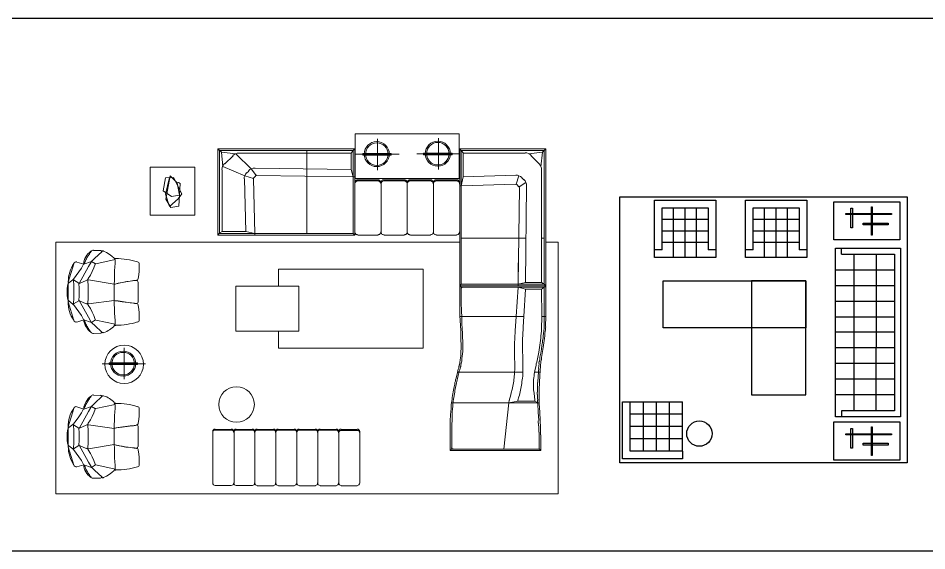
# Model space of a CAD drawing. Extents: x 185064 to 343242, y -369192 to -264966.
# Drawn here: x 277596 to 289442, y -295675 to -288729 of the extents above; entities that cross this region are included whole.
import ezdxf

# ---------------------------------------------------------------- set-up
doc = ezdxf.new("R2010")
doc.units = 0
doc.layers.add('墙体', color=7, linetype='Continuous')
doc.layers.add('家具内线', color=8, linetype='Continuous')

# ---------------------------------------------------------------- blocks, each defined once
blk = doc.blocks.new('aertarertrrr')
h = blk.add_hatch(color=1)
h.dxf.hatch_style = 2
h.paths.add_polyline_path([(271238, -309859), (271236, -309864), (271230, -309867), (271224, -309864), (271222, -309859), (271224, -309853), (271230, -309851), (271236, -309853)])
h = blk.add_hatch(color=1)
h.dxf.hatch_style = 2
h.paths.add_polyline_path([(272031, -309852), (272028, -309858), (272023, -309860), (272017, -309858), (272015, -309852), (272017, -309847), (272023, -309844), (272028, -309847)])
h = blk.add_hatch(color=1)
h.dxf.hatch_style = 2
h.paths.add_polyline_path([(267932, -312590), (267929, -312596), (267924, -312598), (267918, -312596), (267916, -312590), (267918, -312585), (267924, -312582), (267929, -312585)])
h = blk.add_hatch(color=3)
h.dxf.hatch_style = 2
h.paths.add_polyline_path([(273193, -312559), (273190, -312564), (273185, -312567), (273179, -312564), (273177, -312559), (273179, -312553), (273185, -312551), (273190, -312553)])
at = {"color": 1, "lineweight": 0}
for points in [[(270782, -310174), (272140, -310174), (272140, -309590), (270782, -309590)], [(270883, -309849), (271252, -309849), (271252, -309871), (270883, -309871)], [(271675, -309843), (272045, -309843), (272045, -309865), (271675, -309865)], [(268109, -310027), (268693, -310027), (268693, -310652), (268109, -310652)], [(269225, -311580), (270049, -311580), (270049, -312164), (269225, -312164)], [(267576, -312578), (267946, -312578), (267946, -312600), (267576, -312600)]]:
    blk.add_lwpolyline(points, close=True, dxfattribs=at)
for points in [[(271075, -310064), (271075, -309657)], [(271868, -310058), (271868, -309650)], [(271356, -309859), (270791, -309859)], [(271252, -309859), (271252, -309849)], [(272152, -309852), (271587, -309852)], [(272045, -309852), (272045, -309843)], [(268364, -310163), (268308, -310381), (268361, -310539), (268475, -310441), (268522, -310374), (268412, -310160), (268311, -310166), (268279, -310336), (268386, -310409), (268491, -310393), (268462, -310232), (268371, -310141), (268314, -310444), (268380, -310551), (268484, -310535), (268491, -310393), (268500, -310242), (268478, -310226), (268462, -310232)], [(269784, -311580), (269784, -311355), (271669, -311355), (271669, -312388), (269784, -312388), (269784, -312164)], [(267769, -312792), (267769, -312385)], [(268050, -312590), (267485, -312590)], [(267946, -312590), (267946, -312578)]]:
    blk.add_lwpolyline(points, dxfattribs=at)
at = {"color": 3, "lineweight": 0}
for points in [[(270778, -309789), (268994, -309789)], [(268994, -310913), (268994, -309789)], [(269038, -309833), (268994, -309789)], [(270756, -309808), (269013, -309808)], [(269013, -310891), (269013, -309808)], [(269057, -310017), (269038, -309833), (269225, -309852)], [(269190, -309878), (269083, -309982)], [(269264, -309843), (269243, -309845), (269222, -309851), (269204, -309861), (269187, -309874)], [(269225, -309852), (269433, -310051), (269490, -310137)], [(270731, -309846), (269266, -309846)], [(270153, -309808), (270153, -310891)], [(270731, -309846), (270756, -309808)], [(270731, -310058), (270731, -309846)], [(270756, -309808), (270778, -309789)], [(270756, -310152), (270756, -309808)], [(270756, -309846), (270756, -310058)], [(270778, -309789), (270778, -310913)], [(272189, -309842), (272169, -309813), (272144, -309787)], [(272146, -311573), (272146, -309789)], [(272146, -309789), (273270, -309789)], [(272165, -310269), (272165, -309808)], [(272165, -309808), (273248, -309808)], [(272998, -309843), (272190, -309843)], [(272190, -310152), (272190, -309843)], [(273078, -309874), (273060, -309859), (273041, -309849), (273019, -309842), (272997, -309840)], [(273040, -309852), (273223, -309833), (273204, -310023)], [(273182, -309985), (273077, -309878)], [(273223, -309833), (273270, -309789)], [(273248, -311554), (273248, -309808)], [(273270, -311573), (273270, -309789)], [(269079, -309978), (269065, -309996), (269054, -310015), (269047, -310037), (269045, -310059)], [(273213, -310062), (273211, -310041), (273205, -310020), (273195, -310002), (273182, -309985)], [(269048, -310061), (269048, -310866)], [(269057, -310017), (269345, -310140)], [(269366, -310102), (269353, -310119), (269343, -310138), (269337, -310158), (269335, -310179)], [(269395, -310077), (269367, -310105)], [(269475, -310039), (269452, -310041), (269429, -310047), (269409, -310059), (269391, -310074)], [(269477, -310042), (270731, -310058)], [(270756, -310152), (270731, -310058)], [(273213, -311529), (273213, -310064)], [(269338, -310181), (269357, -310866)], [(269455, -310174), (269345, -310140)], [(269456, -310169), (269453, -310174), (269452, -310179)], [(269455, -310181), (269474, -310891)], [(269484, -310143), (269458, -310171)], [(269474, -310891), (270756, -310891), (270756, -310152)], [(269496, -310133), (269489, -310135), (269482, -310139)], [(269496, -310137), (270756, -310152)], [(270756, -310152), (270778, -310152)], [(270818, -310190), (270810, -310191), (270803, -310193), (270796, -310197), (270790, -310202), (270785, -310208), (270782, -310214), (270779, -310222), (270778, -310230)], [(270778, -310250), (270778, -310231)], [(270818, -310206), (270810, -310207), (270802, -310209), (270795, -310213), (270789, -310219), (270784, -310226), (270781, -310233), (270779, -310241), (270779, -310249)], [(271078, -310190), (270820, -310190)], [(271078, -310206), (270820, -310206)], [(271116, -310230), (271116, -310222), (271113, -310214), (271110, -310208), (271105, -310202), (271099, -310197), (271092, -310193), (271085, -310191), (271077, -310190)], [(271116, -310245), (271116, -310238), (271113, -310230), (271110, -310223), (271105, -310218), (271099, -310213), (271092, -310209), (271085, -310207), (271077, -310206)], [(271159, -310190), (271151, -310191), (271144, -310193), (271137, -310197), (271131, -310202), (271126, -310208), (271123, -310214), (271120, -310222), (271120, -310230)], [(271159, -310206), (271151, -310207), (271143, -310209), (271136, -310213), (271130, -310219), (271125, -310226), (271122, -310233), (271120, -310241), (271120, -310249)], [(271120, -310250), (271120, -310231)], [(271423, -310190), (271161, -310190)], [(271423, -310206), (271161, -310206)], [(271461, -310230), (271460, -310222), (271457, -310214), (271454, -310208), (271449, -310202), (271443, -310197), (271436, -310193), (271429, -310191), (271421, -310190)], [(271461, -310245), (271460, -310238), (271457, -310230), (271454, -310223), (271449, -310218), (271443, -310213), (271436, -310209), (271429, -310207), (271421, -310206)], [(271500, -310190), (271492, -310191), (271485, -310193), (271478, -310197), (271472, -310202), (271467, -310208), (271464, -310214), (271461, -310222), (271461, -310230)], [(271500, -310206), (271492, -310207), (271485, -310209), (271478, -310213), (271472, -310218), (271467, -310223), (271464, -310230), (271461, -310238), (271461, -310245)], [(271461, -310872), (271461, -310231)], [(271622, -310190), (271502, -310190)], [(271502, -310206), (271622, -310206)], [(271622, -310190), (271764, -310190)], [(271764, -310206), (271622, -310206)], [(271802, -310230), (271801, -310222), (271799, -310214), (271795, -310208), (271790, -310202), (271784, -310197), (271778, -310193), (271770, -310191), (271762, -310190)], [(271802, -310245), (271801, -310238), (271799, -310230), (271795, -310223), (271790, -310218), (271784, -310213), (271778, -310209), (271770, -310207), (271762, -310206)], [(271841, -310190), (271833, -310191), (271826, -310193), (271819, -310197), (271813, -310202), (271808, -310208), (271805, -310214), (271802, -310222), (271802, -310230)], [(271841, -310206), (271833, -310207), (271826, -310209), (271819, -310213), (271813, -310218), (271808, -310223), (271805, -310230), (271802, -310238), (271802, -310245)], [(271805, -310872), (271805, -310231)], [(271843, -310190), (272105, -310190)], [(271843, -310206), (272105, -310206)], [(272143, -310230), (272142, -310222), (272140, -310214), (272136, -310208), (272131, -310202), (272125, -310197), (272119, -310193), (272111, -310191), (272103, -310190)], [(272143, -310249), (272142, -310241), (272141, -310233), (272137, -310226), (272132, -310219), (272126, -310213), (272119, -310209), (272111, -310207), (272103, -310206)], [(272146, -310872), (272146, -310231)], [(272190, -310152), (272165, -310269)], [(272878, -310133), (272190, -310152)], [(272954, -310161), (272937, -310148), (272918, -310138), (272898, -310132), (272877, -310130)], [(272882, -310250), (272916, -310140)], [(273008, -310228), (272920, -310285)], [(272983, -310190), (272954, -310165)], [(273017, -310273), (273015, -310250), (273009, -310227), (272997, -310207), (272982, -310189)], [(270778, -310250), (270778, -310455)], [(271120, -310250), (271120, -310455)], [(272165, -310269), (272146, -310269)], [(272878, -310250), (272165, -310269)], [(272165, -310269), (272165, -311554)], [(272887, -310254), (272882, -310251), (272877, -310250)], [(272916, -310282), (272888, -310253)], [(272923, -310294), (272907, -311551)], [(272923, -310291), (272922, -310283), (272917, -310277)], [(273017, -310272), (273002, -311529)], [(270778, -310455), (270778, -310872)], [(271120, -310455), (271120, -310872)], [(269047, -310864), (269018, -310884), (268992, -310909)], [(270778, -310913), (268994, -310913)], [(269474, -310891), (269013, -310891)], [(269357, -310866), (269048, -310866)], [(269357, -310866), (269474, -310891)], [(269474, -310891), (269474, -310913)], [(270756, -310891), (270778, -310913)], [(270778, -310871), (270779, -310879), (270782, -310886), (270785, -310893), (270790, -310899), (270796, -310903), (270803, -310907), (270810, -310909), (270818, -310910)], [(271078, -310913), (270820, -310913)], [(271078, -310913), (270820, -310913)], [(271077, -310910), (271085, -310909), (271092, -310907), (271099, -310903), (271105, -310899), (271110, -310893), (271113, -310886), (271116, -310879), (271116, -310871)], [(271120, -310871), (271120, -310879), (271123, -310886), (271126, -310893), (271131, -310899), (271137, -310903), (271144, -310907), (271151, -310909), (271159, -310910)], [(271423, -310913), (271161, -310913)], [(271423, -310913), (271161, -310913)], [(271421, -310910), (271429, -310909), (271436, -310907), (271443, -310903), (271449, -310899), (271454, -310893), (271457, -310886), (271460, -310879), (271461, -310871)], [(271461, -310871), (271461, -310879), (271464, -310886), (271467, -310893), (271472, -310899), (271478, -310903), (271485, -310907), (271492, -310909), (271500, -310910)], [(271764, -310913), (271502, -310913)], [(271762, -310910), (271770, -310909), (271778, -310907), (271784, -310903), (271790, -310899), (271795, -310893), (271799, -310886), (271801, -310879), (271802, -310871)], [(271802, -310871), (271802, -310879), (271805, -310886), (271808, -310893), (271813, -310899), (271819, -310903), (271826, -310907), (271833, -310909), (271841, -310910)], [(272105, -310913), (271843, -310913)], [(272103, -310910), (272111, -310909), (272119, -310907), (272125, -310903), (272131, -310899), (272136, -310893), (272140, -310886), (272142, -310879), (272143, -310871)], [(273008, -310951), (272165, -310951)], [(273248, -310951), (273213, -310951)], [(267185, -311545), (267308, -311324), (267340, -311267), (267343, -311261), (267343, -311258), (267346, -311258), (267346, -311254), (267358, -311242), (267384, -311220), (267485, -311125)], [(267336, -311124), (267317, -311139), (267299, -311157), (267283, -311176), (267270, -311197), (267258, -311219), (267250, -311242), (267243, -311266), (267240, -311291)], [(267245, -311292), (267251, -311277), (267261, -311261), (267267, -311248), (267273, -311235), (267280, -311223), (267286, -311210), (267292, -311198), (267298, -311188), (267305, -311179), (267311, -311169), (267317, -311160), (267321, -311150), (267327, -311144), (267330, -311138), (267336, -311131), (267340, -311125)], [(267372, -311110), (267363, -311109), (267354, -311112), (267346, -311116), (267339, -311123)], [(267463, -311115), (267371, -311112)], [(267471, -311137), (267475, -311130), (267474, -311122), (267469, -311115), (267462, -311112)], [(267502, -311122), (267497, -311119), (267492, -311119), (267487, -311120), (267483, -311122)], [(267642, -311214), (267610, -311186), (267576, -311162), (267540, -311141), (267502, -311124)], [(267113, -311282), (267097, -311309), (267083, -311338), (267071, -311367), (267061, -311397), (267053, -311428), (267047, -311459), (267044, -311491), (267043, -311523)], [(267043, -311526), (267115, -311286)], [(267109, -311487), (267146, -311441), (267181, -311393), (267213, -311343), (267241, -311291)], [(267156, -311262), (267142, -311261), (267130, -311265), (267120, -311273), (267114, -311285)], [(267156, -311264), (267245, -311292)], [(267245, -311292), (267343, -311258), (267396, -311289)], [(267303, -311478), (267331, -311434), (267355, -311389), (267376, -311341), (267394, -311292)], [(267400, -311283), (267395, -311286), (267392, -311291)], [(267403, -311286), (267652, -311232)], [(267649, -311228), (267647, -311220), (267641, -311215)], [(267664, -311217), (267658, -311217), (267653, -311220), (267650, -311225), (267649, -311231)], [(267943, -311262), (267909, -311252), (267874, -311243), (267839, -311235), (267804, -311229), (267769, -311225), (267733, -311222), (267698, -311220), (267662, -311220)], [(267968, -311287), (267966, -311278), (267961, -311270), (267954, -311264), (267945, -311261)], [(267955, -311477), (267961, -311430), (267965, -311383), (267967, -311335), (267968, -311288)], [(272907, -311554), (272907, -311273)], [(267040, -311522), (267040, -311527), (267043, -311531), (267047, -311532), (267052, -311531)], [(267049, -311536), (267043, -311542), (267040, -311551)], [(267103, -311494), (267049, -311535)], [(267112, -311499), (267111, -311495), (267108, -311492), (267104, -311491), (267100, -311493)], [(267107, -311488), (267106, -311494), (267110, -311500)], [(267109, -311807), (267114, -311730), (267115, -311652), (267114, -311575), (267109, -311498)], [(267178, -311539), (267112, -311498)], [(267182, -311546), (267180, -311541), (267176, -311539)], [(267186, -311539), (267183, -311542), (267182, -311547)], [(267276, -311504), (267188, -311542)], [(267277, -311503), (267286, -311500), (267293, -311494), (267299, -311487), (267303, -311479)], [(267295, -311502), (267294, -311497), (267291, -311493)], [(267298, -311495), (267294, -311495), (267292, -311499)], [(267295, -311491), (267299, -311495), (267304, -311497)], [(267296, -311804), (267300, -311729), (267302, -311654), (267300, -311579), (267296, -311504)], [(267305, -311498), (267640, -311554)], [(267952, -311527), (267950, -311518), (267946, -311510), (267939, -311505), (267931, -311501)], [(267933, -311500), (267942, -311497), (267949, -311492), (267953, -311484), (267955, -311474)], [(267955, -311779), (267955, -311529)], [(272907, -311554), (273002, -311529)], [(273002, -311529), (273213, -311529)], [(273213, -311529), (273248, -311554)], [(267037, -311552), (267029, -311603), (267027, -311654), (267029, -311705), (267037, -311756)], [(267040, -311757), (267040, -311551)], [(267182, -311762), (267184, -311708), (267185, -311655), (267184, -311601), (267182, -311547)], [(267640, -311766), (267640, -311554)], [(272136, -312628), (272140, -312622), (272140, -312615), (272140, -312612), (272140, -312609), (272143, -312606), (272143, -312603), (272143, -312600), (272143, -312597), (272146, -312593), (272146, -312590), (272146, -312581), (272149, -312565), (272152, -312549), (272152, -312533), (272155, -312518), (272158, -312486), (272162, -312458), (272162, -312426), (272165, -312394), (272165, -312363), (272165, -312328), (272162, -312297), (272162, -312265), (272162, -312233), (272162, -312202), (272158, -312170), (272158, -312139), (272155, -312107), (272155, -312075), (272152, -312044), (272152, -312009), (272149, -311978), (272149, -311946), (272149, -311914), (272146, -311851), (272146, -311817), (272146, -311785), (272146, -311769), (272146, -311753), (272146, -311722), (272146, -311659), (272146, -311624), (272146, -311608), (272146, -311602), (272146, -311599), (272146, -311595), (272146, -311592), (272146, -311589), (272146, -311586), (272146, -311583), (272146, -311580), (272146, -311577), (272146, -311573)], [(272165, -311554), (272146, -311573)], [(272146, -311573), (273270, -311573)], [(273270, -311573), (272146, -311573)], [(272146, -311573), (273270, -311573)], [(272146, -311573), (272155, -311583)], [(272154, -311581), (272160, -311586), (272168, -311590), (272176, -311592), (272185, -311592)], [(272155, -312631), (272158, -312625), (272158, -312622), (272158, -312619), (272162, -312612), (272162, -312609), (272162, -312606), (272162, -312603), (272165, -312597), (272165, -312593), (272165, -312584), (272168, -312571), (272171, -312555), (272174, -312524), (272177, -312492), (272181, -312461), (272184, -312429), (272184, -312398), (272184, -312366), (272184, -312334), (272184, -312303), (272181, -312240), (272181, -312208), (272181, -312177), (272177, -312148), (272177, -312117), (272174, -312085), (272174, -312053), (272171, -311990), (272171, -311959), (272168, -311927), (272168, -311864), (272165, -311832), (272165, -311801), (272165, -311785), (272165, -311769), (272165, -311738), (272165, -311614)], [(272907, -311554), (272165, -311554)], [(272185, -311592), (272177, -311594), (272171, -311598), (272166, -311605), (272165, -311613)], [(272187, -311592), (272907, -311592)], [(272882, -311974), (272907, -311592)], [(273002, -311618), (272980, -311974), (272973, -312107), (272967, -312227), (272964, -312255), (272964, -312265), (272964, -312271), (272964, -312287), (272964, -312303), (272964, -312319), (272964, -312347), (272964, -312369), (272964, -312391), (272964, -312439), (272967, -312483), (272967, -312505), (272967, -312530), (272970, -312574), (272970, -312597), (272970, -312619), (272970, -312666), (272967, -312710), (272967, -312732), (272967, -312754), (272964, -312777), (272961, -312802), (272957, -312824), (272954, -312846), (272951, -312868), (272948, -312890), (272942, -312912), (272938, -312934), (272929, -312979), (272923, -313001), (272916, -313023), (272904, -313067), (272901, -313077)], [(272907, -311551), (272907, -311573)], [(272907, -311554), (273248, -311554)], [(273210, -311618), (273002, -311618), (272907, -311592)], [(272907, -311592), (273248, -311592)], [(273213, -311554), (273002, -311554)], [(273125, -313077), (273125, -313067), (273115, -312975), (273112, -312953), (273109, -312931), (273109, -312909), (273106, -312884), (273106, -312862), (273106, -312852), (273106, -312840), (273106, -312830), (273106, -312818), (273109, -312795), (273112, -312773), (273115, -312748), (273118, -312726), (273122, -312704), (273125, -312682), (273131, -312660), (273141, -312615), (273144, -312593), (273150, -312571), (273160, -312527), (273166, -312483), (273172, -312461), (273175, -312439), (273188, -312347), (273194, -312319), (273197, -312287), (273201, -312259), (273204, -312243), (273204, -312227), (273210, -312167), (273213, -312135), (273213, -312123), (273213, -312107), (273213, -312072), (273216, -312041), (273216, -312009), (273216, -311990), (273216, -311974), (273210, -311618)], [(273210, -311619), (273226, -311609), (273241, -311598), (273255, -311586), (273268, -311573)], [(273248, -311554), (273270, -311573)], [(273248, -311592), (273248, -311757)], [(273270, -311573), (273270, -311757)], [(267040, -311754), (267043, -311762), (267049, -311769)], [(267052, -311774), (267047, -311772), (267043, -311774), (267040, -311778), (267040, -311782)], [(267103, -311813), (267049, -311772)], [(267182, -311769), (267112, -311810)], [(267181, -311768), (267184, -311765), (267185, -311762)], [(267182, -311761), (267183, -311765), (267186, -311769)], [(267185, -311766), (267305, -311984), (267336, -312041), (267340, -312047), (267343, -312050), (267343, -312053), (267346, -312053), (267358, -312066), (267384, -312088), (267485, -312183)], [(267276, -311807), (267188, -311769)], [(267305, -311810), (267640, -311766)], [(267931, -311804), (267941, -311801), (267948, -311795), (267954, -311787), (267955, -311777)], [(273248, -311757), (273248, -311974), (273248, -312006), (273248, -312041), (273245, -312107)], [(273270, -311757), (273270, -311974)], [(267043, -311783), (267043, -311815), (267045, -311847), (267050, -311879), (267058, -311909), (267068, -311940), (267081, -311969), (267096, -311997), (267114, -312024)], [(267043, -311785), (267115, -312025)], [(267100, -311815), (267104, -311817), (267108, -311816), (267111, -311813), (267112, -311809)], [(267110, -311808), (267106, -311813), (267107, -311819)], [(267241, -312015), (267213, -311963), (267181, -311912), (267147, -311864), (267109, -311818)], [(267303, -311829), (267299, -311821), (267293, -311813), (267286, -311808), (267277, -311805)], [(267291, -311812), (267294, -311808), (267295, -311802)], [(267292, -311808), (267294, -311812), (267298, -311813)], [(267304, -311810), (267299, -311812), (267295, -311817)], [(267394, -312012), (267376, -311963), (267355, -311916), (267331, -311870), (267303, -311826)], [(267955, -311830), (267953, -311821), (267949, -311813), (267942, -311807), (267933, -311804)], [(267968, -312020), (267967, -311973), (267965, -311925), (267961, -311878), (267955, -311831)], [(267156, -312047), (267245, -312019)], [(267243, -312015), (267247, -312040), (267254, -312063), (267263, -312086), (267274, -312108), (267287, -312128), (267302, -312148), (267320, -312165), (267339, -312181)], [(267245, -312019), (267251, -312031), (267261, -312047), (267267, -312063), (267273, -312075), (267280, -312088), (267286, -312101), (267292, -312110), (267298, -312123), (267305, -312132), (267311, -312142), (267317, -312151), (267321, -312158), (267327, -312164), (267330, -312173), (267336, -312177), (267340, -312183)], [(267396, -312019), (267343, -312053), (267245, -312019)], [(267392, -312014), (267395, -312019), (267400, -312021)], [(272149, -311974), (272980, -311974)], [(272784, -313102), (272787, -313086), (272790, -313077), (272790, -313070), (272790, -313067), (272793, -313067), (272793, -313064), (272793, -313061), (272793, -313058), (272793, -313054), (272806, -313013), (272812, -312991), (272818, -312969), (272828, -312925), (272834, -312903), (272837, -312884), (272844, -312862), (272847, -312840), (272850, -312818), (272853, -312795), (272856, -312773), (272856, -312751), (272860, -312729), (272860, -312704), (272863, -312660), (272863, -312615), (272863, -312593), (272863, -312571), (272860, -312527), (272860, -312505), (272860, -312483), (272860, -312439), (272860, -312391), (272860, -312369), (272860, -312347), (272860, -312303), (272863, -312278), (272863, -312265), (272863, -312255), (272869, -312161), (272882, -311974)], [(273216, -311974), (273270, -311974)], [(273264, -312104), (273267, -311972)], [(267114, -312023), (267120, -312035), (267130, -312043), (267142, -312047), (267156, -312045)], [(267652, -312075), (267403, -312022)], [(267503, -312184), (267523, -312177), (267543, -312169), (267562, -312159), (267580, -312148), (267598, -312136), (267615, -312122), (267630, -312108), (267645, -312092)], [(267642, -312092), (267647, -312087), (267649, -312080)], [(267649, -312077), (267650, -312083), (267653, -312087), (267658, -312090), (267664, -312091)], [(267662, -312088), (267698, -312088), (267733, -312086), (267769, -312083), (267804, -312078), (267839, -312072), (267874, -312065), (267909, -312056), (267943, -312046)], [(267945, -312047), (267954, -312044), (267961, -312038), (267966, -312030), (267968, -312021)], [(273245, -312107), (273245, -312120), (273245, -312135), (273242, -312151), (273242, -312167), (273235, -312227), (273232, -312255), (273226, -312287), (273223, -312315), (273216, -312347)], [(273267, -312107), (273264, -312123), (273264, -312139), (273264, -312154), (273261, -312167), (273257, -312199), (273254, -312230), (273251, -312259), (273248, -312290), (273242, -312319), (273238, -312350)], [(267339, -312181), (267346, -312188), (267354, -312193), (267363, -312195), (267372, -312195)], [(267463, -312192), (267371, -312195)], [(267462, -312192), (267469, -312190), (267474, -312183), (267475, -312175), (267471, -312168)], [(267483, -312182), (267487, -312185), (267492, -312186), (267497, -312185), (267502, -312183)], [(273216, -312347), (273210, -312401), (273201, -312454), (273191, -312505), (273188, -312533), (273185, -312559)], [(273238, -312350), (273229, -312404), (273220, -312458), (273213, -312508), (273210, -312537), (273204, -312562)], [(273181, -312589), (273178, -312620)], [(273182, -312558), (273179, -312589)], [(273204, -312562), (273188, -312745), (273182, -312928), (273182, -313111)], [(272064, -312934), (272067, -312912), (272073, -312893), (272080, -312855), (272083, -312837), (272089, -312818), (272092, -312799), (272098, -312780), (272102, -312758), (272108, -312742), (272117, -312704), (272121, -312682), (272127, -312663), (272133, -312644), (272133, -312634), (272136, -312628)], [(272083, -312938), (272098, -312859), (272105, -312840), (272108, -312821), (272111, -312802), (272117, -312783), (272127, -312745), (272136, -312707), (272140, -312688), (272146, -312669), (272155, -312631)], [(272117, -312701), (272967, -312701)], [(273122, -312701), (273191, -312701)], [(273175, -312653), (273172, -312682), (273172, -312713), (273169, -312745)], [(273175, -312620), (273172, -312651)], [(273160, -312835), (273158, -312866)], [(273163, -312837), (273163, -312808), (273166, -312777)], [(273167, -312774), (273169, -312743)], [(272020, -313724), (272020, -313714), (272020, -313705), (272020, -313699), (272020, -313689), (272020, -313680), (272020, -313673), (272020, -313667), (272023, -313658), (272023, -313651), (272023, -313645), (272023, -313632), (272023, -313607), (272023, -313512), (272023, -313414), (272023, -313367), (272023, -313345), (272023, -313320), (272026, -313269), (272026, -313247), (272029, -313222), (272032, -313174), (272035, -313149), (272035, -313124), (272042, -313077), (272045, -313054), (272048, -313029), (272051, -313004), (272057, -312982), (272061, -312957), (272064, -312934)], [(272042, -313686), (272042, -313683), (272042, -313680), (272042, -313677), (272042, -313673), (272042, -313670), (272042, -313664), (272042, -313661), (272042, -313654), (272042, -313651), (272042, -313645), (272042, -313632), (272042, -313610), (272042, -313512), (272042, -313418), (272042, -313367), (272045, -313345), (272045, -313320), (272045, -313272), (272048, -313247), (272048, -313225), (272051, -313174), (272054, -313152), (272057, -313127), (272061, -313080), (272064, -313054), (272067, -313032), (272076, -312985), (272080, -312960), (272083, -312938)], [(273156, -312961), (273157, -312977)], [(273161, -312868), (273160, -312899)], [(273160, -312900), (273160, -312931), (273160, -312963)], [(267185, -313433), (267305, -313212), (267336, -313159), (267340, -313152), (267343, -313149), (267343, -313146), (267346, -313143), (267358, -313133), (267384, -313108), (267485, -313013)], [(267339, -313012), (267320, -313028), (267302, -313045), (267287, -313065), (267274, -313085), (267263, -313107), (267254, -313130), (267247, -313154), (267243, -313178)], [(267245, -313181), (267251, -313165), (267261, -313149), (267267, -313137), (267273, -313124), (267280, -313111), (267286, -313099), (267292, -313086), (267298, -313077), (267305, -313067), (267311, -313058), (267317, -313048), (267321, -313039), (267327, -313032), (267330, -313026), (267336, -313020), (267340, -313013)], [(267372, -312998), (267363, -312998), (267354, -313000), (267346, -313005), (267339, -313012)], [(267463, -313004), (267371, -313001)], [(267471, -313025), (267475, -313018), (267474, -313010), (267469, -313003), (267462, -313001)], [(267502, -313010), (267497, -313008), (267492, -313007), (267487, -313008), (267483, -313011)], [(267645, -313101), (267630, -313085), (267615, -313071), (267598, -313057), (267580, -313045), (267562, -313034), (267543, -313024), (267523, -313016), (267503, -313009)], [(272784, -313102), (272787, -313086), (272790, -313077), (272790, -313070), (272790, -313067), (272793, -313067), (272793, -313064), (272793, -313061), (272793, -313058), (272793, -313054)], [(273182, -313102), (273163, -313102), (273125, -313077), (272901, -313077), (272784, -313102)], [(272904, -313067), (272901, -313077)], [(273125, -313077), (273125, -313067)], [(273157, -312976), (273157, -312992)], [(273159, -313037), (273159, -313021)], [(273159, -313053), (273159, -313038)], [(273160, -312991), (273160, -313023)], [(273160, -313065), (273160, -313069)], [(273160, -313070), (273160, -313074)], [(273160, -313076), (273160, -313084)], [(273160, -313085), (273161, -313107)], [(273163, -313054), (273163, -313064), (273163, -313067)], [(273163, -313073), (273163, -313077)], [(267114, -313173), (267096, -313199), (267081, -313228), (267068, -313257), (267058, -313287), (267050, -313318), (267045, -313349), (267043, -313381), (267043, -313413)], [(267043, -313414), (267115, -313174)], [(267109, -313376), (267147, -313329), (267181, -313281), (267213, -313230), (267242, -313178)], [(267156, -313151), (267142, -313149), (267130, -313153), (267120, -313161), (267114, -313173)], [(267156, -313152), (267245, -313181)], [(267396, -313178), (267343, -313146), (267245, -313181)], [(267303, -313367), (267331, -313323), (267355, -313277), (267377, -313230), (267394, -313181)], [(267400, -313172), (267395, -313175), (267392, -313179)], [(267652, -313121), (267403, -313174)], [(267649, -313116), (267647, -313109), (267642, -313104)], [(267664, -313105), (267658, -313106), (267653, -313109), (267650, -313114), (267649, -313119)], [(267943, -313151), (267909, -313140), (267874, -313131), (267839, -313124), (267804, -313118), (267769, -313113), (267733, -313110), (267698, -313108), (267662, -313108)], [(267968, -313175), (267966, -313166), (267961, -313158), (267954, -313153), (267945, -313150)], [(267955, -313365), (267961, -313318), (267965, -313271), (267967, -313224), (267968, -313176)], [(272784, -313102), (272038, -313102)], [(272784, -313102), (272721, -313705)], [(273163, -313102), (272784, -313102)], [(272784, -313102), (273163, -313102)], [(273161, -313105), (273161, -313108)], [(273163, -313111), (273169, -313222), (273175, -313332)], [(273182, -313111), (273188, -313222), (273194, -313332)], [(267037, -313440), (267029, -313491), (267027, -313542), (267029, -313594), (267037, -313644)], [(267040, -313414), (267040, -313419), (267043, -313422), (267047, -313424), (267052, -313422)], [(267049, -313424), (267043, -313431), (267040, -313439)], [(267040, -313440), (267040, -313645)], [(267103, -313383), (267049, -313424)], [(267112, -313388), (267111, -313384), (267108, -313381), (267104, -313380), (267100, -313381)], [(267107, -313377), (267106, -313383), (267110, -313388)], [(267109, -313695), (267114, -313618), (267115, -313541), (267114, -313464), (267109, -313386)], [(267182, -313430), (267112, -313386)], [(267185, -313435), (267184, -313431), (267181, -313428)], [(267186, -313428), (267183, -313431), (267182, -313435)], [(267182, -313649), (267184, -313595), (267185, -313542), (267184, -313488), (267182, -313434)], [(267276, -313392), (267188, -313430)], [(267277, -313391), (267286, -313388), (267293, -313383), (267299, -313376), (267303, -313367)], [(267295, -313391), (267294, -313385), (267291, -313381)], [(267298, -313383), (267294, -313384), (267292, -313388)], [(267295, -313380), (267299, -313384), (267304, -313386)], [(267296, -313692), (267300, -313617), (267302, -313542), (267300, -313467), (267296, -313392)], [(267305, -313386), (267640, -313433)], [(267640, -313433), (267640, -313645)], [(267955, -313416), (267954, -313406), (267948, -313398), (267941, -313392), (267931, -313389)], [(267933, -313389), (267942, -313386), (267949, -313380), (267953, -313372), (267955, -313363)], [(267955, -313418), (267955, -313670)], [(273174, -313399), (273170, -313334)], [(273176, -313448), (273175, -313425)], [(273178, -313399), (273178, -313427)], [(273200, -313517), (273200, -313423), (273194, -313330)], [(268958, -313443), (268945, -313445), (268935, -313453), (268927, -313463), (268925, -313476)], [(268958, -313455), (268945, -313458), (268933, -313466), (268927, -313478), (268925, -313492)], [(268928, -313493), (268928, -313478)], [(268928, -313493), (268928, -313658)], [(269168, -313446), (268960, -313446)], [(269168, -313455), (268960, -313455)], [(269200, -313476), (269197, -313463), (269190, -313453), (269179, -313445), (269166, -313443)], [(269200, -313489), (269197, -313476), (269190, -313465), (269179, -313458), (269166, -313455)], [(269233, -313443), (269220, -313445), (269209, -313453), (269202, -313463), (269200, -313476)], [(269233, -313455), (269219, -313458), (269208, -313466), (269201, -313478), (269200, -313492)], [(269203, -313493), (269203, -313478)], [(269203, -313493), (269203, -313658)], [(269443, -313446), (269234, -313446)], [(269443, -313455), (269234, -313455)], [(269474, -313476), (269472, -313463), (269465, -313453), (269454, -313445), (269441, -313443)], [(269474, -313489), (269472, -313476), (269465, -313465), (269454, -313458), (269441, -313455)], [(269504, -313443), (269491, -313445), (269481, -313453), (269474, -313463), (269471, -313476)], [(269504, -313455), (269491, -313458), (269481, -313465), (269474, -313476), (269471, -313489)], [(269474, -314147), (269474, -313478)], [(269604, -313446), (269506, -313446)], [(269506, -313455), (269604, -313455)], [(269604, -313446), (269717, -313446)], [(269717, -313455), (269604, -313455)], [(269749, -313476), (269746, -313463), (269739, -313453), (269729, -313445), (269716, -313443)], [(269749, -313489), (269746, -313476), (269739, -313465), (269729, -313458), (269716, -313455)], [(269779, -313443), (269766, -313445), (269756, -313453), (269748, -313463), (269746, -313476)], [(269779, -313455), (269766, -313458), (269756, -313465), (269748, -313476), (269746, -313489)], [(269749, -314147), (269749, -313478)], [(269781, -313446), (269989, -313446)], [(269781, -313455), (269989, -313455)], [(270021, -313476), (270018, -313463), (270011, -313453), (270000, -313445), (269987, -313443)], [(270020, -313492), (270019, -313478), (270012, -313466), (270001, -313458), (269987, -313455)], [(270054, -313443), (270041, -313445), (270030, -313453), (270023, -313463), (270021, -313476)], [(270054, -313455), (270040, -313458), (270029, -313466), (270022, -313478), (270021, -313492)], [(270021, -314147), (270021, -313478)], [(270264, -313446), (270055, -313446)], [(270264, -313455), (270055, -313455)], [(270295, -313476), (270293, -313463), (270286, -313453), (270275, -313445), (270262, -313443)], [(270295, -313489), (270293, -313476), (270286, -313465), (270275, -313458), (270262, -313455)], [(270325, -313443), (270312, -313445), (270302, -313453), (270295, -313463), (270292, -313476)], [(270325, -313455), (270312, -313458), (270302, -313465), (270295, -313476), (270292, -313489)], [(270295, -314147), (270295, -313478)], [(270327, -313446), (270535, -313446)], [(270327, -313455), (270535, -313455)], [(270567, -313476), (270564, -313463), (270557, -313453), (270547, -313445), (270534, -313443)], [(270567, -313492), (270565, -313478), (270558, -313466), (270547, -313458), (270534, -313455)], [(270600, -313443), (270587, -313445), (270577, -313453), (270570, -313463), (270567, -313476)], [(270600, -313459), (270587, -313461), (270577, -313468), (270570, -313479), (270567, -313492)], [(270570, -314147), (270570, -313478)], [(270602, -313446), (270810, -313446)], [(270602, -313459), (270810, -313459)], [(270842, -313476), (270839, -313463), (270832, -313453), (270821, -313445), (270808, -313443)], [(270842, -313495), (270840, -313481), (270833, -313469), (270822, -313461), (270808, -313459)], [(270842, -313478), (270842, -314147)], [(273178, -313461), (273177, -313449)], [(273178, -313471), (273178, -313459)], [(273178, -313483), (273178, -313471)], [(273182, -313705), (273182, -313519), (273182, -313497), (273182, -313484)], [(273201, -313724), (273201, -313519)], [(267040, -313645), (267043, -313654), (267049, -313661)], [(267052, -313662), (267047, -313661), (267043, -313662), (267040, -313666), (267040, -313671)], [(267043, -313670), (267044, -313702), (267047, -313734), (267053, -313765), (267061, -313796), (267071, -313826), (267083, -313855), (267097, -313884), (267113, -313911)], [(267043, -313673), (267115, -313913)], [(267103, -313702), (267049, -313661)], [(267178, -313658), (267112, -313699)], [(267176, -313657), (267180, -313655), (267182, -313651)], [(267182, -313649), (267183, -313654), (267186, -313657)], [(267185, -313654), (267308, -313875), (267340, -313929), (267343, -313939), (267343, -313942), (267346, -313942), (267346, -313945), (267358, -313954), (267384, -313980), (267485, -314071)], [(267276, -313695), (267188, -313658)], [(267305, -313702), (267640, -313645)], [(267931, -313692), (267939, -313688), (267946, -313683), (267950, -313675), (267952, -313667)], [(268928, -313658), (268928, -314147)], [(269203, -313658), (269203, -314147)], [(267100, -313704), (267104, -313705), (267108, -313704), (267111, -313702), (267112, -313698)], [(267110, -313697), (267106, -313702), (267107, -313708)], [(267241, -313906), (267213, -313853), (267181, -313803), (267146, -313755), (267109, -313709)], [(267303, -313717), (267299, -313709), (267293, -313702), (267286, -313697), (267277, -313693)], [(267291, -313701), (267294, -313696), (267295, -313691)], [(267292, -313697), (267294, -313701), (267298, -313702)], [(267304, -313699), (267299, -313701), (267295, -313705)], [(267394, -313901), (267376, -313852), (267355, -313804), (267331, -313759), (267303, -313715)], [(267955, -313719), (267953, -313709), (267949, -313702), (267942, -313696), (267933, -313693)], [(267968, -313908), (267967, -313861), (267965, -313814), (267961, -313766), (267955, -313719)], [(272020, -313724), (272029, -313714)], [(272020, -313724), (273201, -313724)], [(272059, -313702), (272050, -313702), (272042, -313704), (272034, -313708), (272027, -313713)], [(272038, -313685), (272040, -313693), (272045, -313699), (272051, -313703), (272059, -313705)], [(272721, -313705), (272061, -313705)], [(272721, -313705), (273182, -313705)], [(273201, -313722), (273180, -313702)], [(267114, -313912), (267120, -313923), (267130, -313932), (267142, -313935), (267156, -313934)], [(267156, -313935), (267245, -313907)], [(267240, -313905), (267243, -313930), (267250, -313954), (267258, -313977), (267270, -314000), (267283, -314020), (267299, -314039), (267317, -314057), (267336, -314073)], [(267245, -313907), (267251, -313920), (267261, -313935), (267267, -313951), (267273, -313964), (267280, -313977), (267286, -313989), (267292, -313999), (267298, -314011), (267305, -314021), (267311, -314030), (267317, -314040), (267321, -314046), (267327, -314052), (267330, -314062), (267336, -314065), (267340, -314071)], [(267245, -313907), (267343, -313942), (267396, -313907)], [(267392, -313902), (267395, -313907), (267400, -313910)], [(267403, -313910), (267652, -313967)], [(267945, -313935), (267954, -313932), (267961, -313926), (267966, -313918), (267968, -313909)], [(267502, -314072), (267540, -314055), (267576, -314034), (267610, -314010), (267642, -313982)], [(267641, -313981), (267647, -313976), (267649, -313968)], [(267649, -313965), (267650, -313971), (267653, -313976), (267658, -313979), (267664, -313980)], [(267662, -313976), (267698, -313976), (267733, -313975), (267769, -313971), (267804, -313967), (267840, -313961), (267874, -313953), (267909, -313944), (267943, -313934)], [(267339, -314070), (267346, -314077), (267354, -314081), (267363, -314084), (267372, -314083)], [(267463, -314081), (267371, -314084)], [(267462, -314081), (267469, -314078), (267474, -314071), (267475, -314063), (267471, -314056)], [(267483, -314074), (267487, -314077), (267492, -314078), (267497, -314077), (267502, -314074)], [(268925, -314145), (268927, -314158), (268935, -314169), (268945, -314176), (268958, -314179)], [(269166, -314179), (269179, -314176), (269190, -314169), (269197, -314158), (269200, -314145)], [(269200, -314145), (269202, -314158), (269209, -314169), (269220, -314176), (269233, -314179)], [(269441, -314179), (269454, -314176), (269465, -314169), (269472, -314158), (269474, -314145)], [(269471, -314145), (269474, -314158), (269481, -314169), (269491, -314176), (269504, -314179)], [(269716, -314179), (269729, -314176), (269739, -314169), (269746, -314158), (269749, -314145)], [(269746, -314145), (269748, -314158), (269756, -314169), (269766, -314176), (269779, -314179)], [(269987, -314179), (270000, -314176), (270011, -314169), (270018, -314158), (270021, -314145)], [(270021, -314145), (270023, -314158), (270030, -314169), (270041, -314176), (270054, -314179)], [(270262, -314179), (270275, -314176), (270286, -314169), (270293, -314158), (270295, -314145)], [(270292, -314145), (270295, -314158), (270302, -314169), (270312, -314176), (270325, -314179)], [(270534, -314179), (270547, -314176), (270557, -314169), (270564, -314158), (270567, -314145)], [(270567, -314145), (270570, -314158), (270577, -314169), (270587, -314176), (270600, -314179)], [(270808, -314179), (270821, -314176), (270832, -314169), (270839, -314158), (270842, -314145)], [(269168, -314179), (268960, -314179)], [(269168, -314179), (268960, -314179)], [(269443, -314179), (269234, -314179)], [(269443, -314179), (269234, -314179)], [(269717, -314182), (269506, -314182)], [(269989, -314182), (269781, -314182)], [(270055, -314182), (270264, -314182)], [(270535, -314182), (270327, -314182)], [(270810, -314182), (270602, -314182)]]:
    blk.add_lwpolyline(points, dxfattribs=at)
at = {"color": 8, "lineweight": 0}
blk.add_lwpolyline([(273270, -311005), (273428, -311005), (273428, -314289), (266878, -314289), (266878, -311005), (272146, -311005)], dxfattribs=at)
at = {"color": 3, "lineweight": 0}
for points in [[(267652, -311232), (267652, -311277), (267652, -311286), (267652, -311289), (267652, -311292), (267652, -311295), (267649, -311314), (267646, -311390), (267643, -311466), (267643, -311485), (267643, -311491), (267643, -311494), (267643, -311498), (267643, -311507), (267640, -311554), (267643, -311507), (267643, -311498), (267643, -311494), (267643, -311491), (267643, -311485), (267643, -311466), (267646, -311390), (267649, -311314), (267652, -311295), (267652, -311292), (267652, -311289), (267652, -311286), (267652, -311277)], [(267905, -311507), (267823, -311517), (267804, -311520), (267794, -311523), (267785, -311523), (267744, -311529), (267706, -311539), (267696, -311539), (267690, -311542), (267687, -311542), (267665, -311548), (267646, -311551), (267640, -311554), (267643, -311551), (267652, -311551), (267693, -311539), (267772, -311526), (267791, -311523), (267813, -311520), (267851, -311513), (267892, -311507), (267902, -311507), (267905, -311507), (267908, -311507), (267921, -311504), (267930, -311504), (267933, -311504), (267927, -311504)], [(267905, -311801), (267744, -311782), (267665, -311769), (267646, -311766), (267640, -311766), (267643, -311766), (267652, -311769), (267693, -311772), (267851, -311794), (267892, -311801), (267902, -311801), (267905, -311801), (267905, -311804), (267908, -311804), (267917, -311804), (267930, -311804), (267933, -311807), (267930, -311804), (267927, -311804)], [(267652, -312075), (267652, -312034), (267652, -312022), (267652, -312019), (267652, -312015), (267652, -312012), (267649, -311993), (267646, -311918), (267640, -311766), (267646, -311918), (267649, -311993), (267652, -312012), (267652, -312015), (267652, -312019), (267652, -312022), (267652, -312034)], [(267652, -313121), (267652, -313165), (267652, -313174), (267652, -313178), (267652, -313181), (267652, -313187), (267649, -313206), (267646, -313282), (267640, -313433), (267646, -313282), (267649, -313206), (267652, -313187), (267652, -313181), (267652, -313178), (267652, -313174), (267652, -313165)], [(267905, -313395), (267744, -313418), (267665, -313427), (267646, -313430), (267640, -313433), (267640, -313430), (267643, -313430), (267652, -313430), (267693, -313424), (267851, -313402), (267892, -313399), (267902, -313395), (267905, -313395), (267908, -313395), (267917, -313395), (267930, -313392), (267933, -313392), (267930, -313392), (267927, -313392)], [(267905, -313692), (267823, -313680), (267804, -313677), (267794, -313677), (267785, -313673), (267744, -313667), (267706, -313661), (267696, -313658), (267690, -313658), (267687, -313658), (267665, -313651), (267646, -313645), (267640, -313645), (267643, -313645), (267652, -313648), (267693, -313658), (267772, -313673), (267791, -313677), (267813, -313680), (267851, -313683), (267892, -313689), (267902, -313689), (267905, -313692), (267908, -313692), (267921, -313692), (267930, -313695), (267933, -313695), (267927, -313695)], [(267652, -313967), (267652, -313923), (267652, -313910), (267652, -313907), (267652, -313901), (267649, -313882), (267646, -313806), (267643, -313730), (267643, -313711), (267643, -313708), (267643, -313705), (267643, -313702), (267643, -313689), (267640, -313645), (267643, -313689), (267643, -313702), (267643, -313705), (267643, -313708), (267643, -313711), (267643, -313730), (267646, -313806), (267649, -313882), (267652, -313901), (267652, -313907), (267652, -313910), (267652, -313923)]]:
    blk.add_lwpolyline(points, close=True, dxfattribs=at)
at = {"color": 1, "lineweight": 0}
for centre, radius in [((271064, -309857), 163), ((271064, -309857), 147), ((271860, -309851), 163), ((271860, -309851), 147), ((267771, -312598), 251), ((267758, -312589), 163), ((267758, -312589), 147), ((269236, -313122), 232)]:
    blk.add_circle(centre, radius, dxfattribs=at)
blk = doc.blocks.new('retser')
at = {"color": 3}
for p, q in [((276509, -310895), (277109, -310895)), ((276509, -311443), (276509, -310895)), ((277109, -310895), (277109, -311443)), ((277695, -310895), (278296, -310895)), ((277695, -311443), (277695, -310895)), ((278296, -310895), (278296, -311443)), ((276509, -311443), (276409, -311443)), ((277209, -311443), (277109, -311443)), ((277695, -311443), (277595, -311443)), ((278396, -311443), (278296, -311443))]:
    blk.add_line(p, q, dxfattribs=at)
at = {"color": 1}
for p, q in [((276659, -311543), (276659, -310895)), ((276809, -311543), (276809, -310895)), ((276959, -311543), (276959, -310895)), ((277845, -311543), (277845, -310895)), ((277996, -311543), (277996, -310895)), ((278146, -311543), (278146, -310895)), ((276509, -311045), (277109, -311045)), ((277695, -311045), (278296, -311045)), ((276509, -311195), (277109, -311195)), ((277695, -311195), (278296, -311195)), ((276509, -311345), (277109, -311345)), ((277695, -311345), (278296, -311345)), ((279009, -311502), (279009, -313542)), ((279299, -311502), (279299, -312722)), ((279539, -311707), (278769, -311707)), ((279539, -311912), (278769, -311912)), ((279539, -312117), (278769, -312117)), ((279539, -312322), (278769, -312322)), ((279539, -312517), (278769, -312517)), ((279539, -312722), (278769, -312722)), ((279299, -313542), (279299, -312722)), ((279539, -312927), (278769, -312927)), ((279539, -313132), (278769, -313132)), ((279539, -313337), (278769, -313337))]:
    blk.add_line(p, q, dxfattribs=at)
at = {"color": 8}
blk.add_lwpolyline([(275960, -310751), (279703, -310751), (279703, -314222), (275960, -314222)], close=True, dxfattribs=at)
at = {"color": 3}
for points in [[(276409, -310795), (277209, -310795), (277209, -311543), (276409, -311543)], [(277595, -310795), (278396, -310795), (278396, -311543), (277595, -311543)]]:
    blk.add_lwpolyline(points, close=True, dxfattribs=at)
at = {"color": 1}
for points in [[(278748, -310816), (279610, -310816), (279610, -311313), (278748, -311313)], [(278972, -310902), (278990, -310902), (278990, -311157), (278972, -311157)], [(279239, -310882), (279248, -310882), (279248, -311251), (279239, -311251)], [(278906, -310972), (279499, -310972), (279499, -310982), (278906, -310982)], [(279129, -311094), (279456, -311094), (279456, -311120), (279129, -311120)], [(278748, -313689), (279610, -313689), (279610, -314186), (278748, -314186)], [(278972, -313775), (278990, -313775), (278990, -314030), (278972, -314030)], [(279239, -313754), (279248, -313754), (279248, -314124), (279239, -314124)], [(278906, -313845), (279499, -313845), (279499, -313855), (278906, -313855)], [(279129, -313967), (279456, -313967), (279456, -313993), (279129, -313993)]]:
    blk.add_lwpolyline(points, close=True, dxfattribs=at)
for p in [(279299, -311707), (279299, -311912), (279299, -312517), (279299, -312927), (279299, -313132), (279299, -313337)]:
    blk.add_point(p, dxfattribs=at)
at = {"layer": '墙体', "color": 3}
for p, q in [((278769, -313622), (278769, -311422)), ((278769, -311422), (279619, -311422)), ((278769, -313622), (278769, -311422)), ((278769, -311422), (279619, -311422)), ((278849, -311502), (278849, -311422)), ((278849, -311502), (278849, -311422)), ((279619, -311422), (279619, -313622)), ((279619, -311422), (279619, -313622)), ((278849, -311502), (279539, -311502)), ((278849, -311502), (279539, -311502)), ((279539, -311502), (279539, -313542)), ((279539, -311502), (279539, -313542)), ((279539, -313542), (278849, -313542)), ((278849, -313542), (278849, -313622)), ((279539, -313542), (278849, -313542)), ((278849, -313542), (278849, -313622)), ((279619, -313622), (278769, -313622)), ((279619, -313622), (278769, -313622))]:
    blk.add_line(p, q, dxfattribs=at)
at = {"layer": '家具内线', "color": 3}
for p, q in [((276094, -314071), (276094, -313428)), ((276094, -313428), (276774, -313428)), ((276774, -314071), (276774, -313428)), ((276774, -314071), (276094, -314071))]:
    blk.add_line(p, q, dxfattribs=at)
at = {"layer": '家具内线', "color": 1}
for p, q in [((276264, -313428), (276264, -314071)), ((276434, -313428), (276434, -314071)), ((276604, -313428), (276604, -314071)), ((276774, -313589), (276094, -313589)), ((276774, -313750), (276094, -313750)), ((276774, -313910), (276094, -313910))]:
    blk.add_line(p, q, dxfattribs=at)
for points in [[(276525, -311848), (278384, -311848), (278384, -312459), (276525, -312459)], [(278384, -311848), (277677, -311848), (277677, -313333), (278384, -313333)]]:
    blk.add_lwpolyline(points, close=True, dxfattribs=at)
at = {"layer": '家具内线', "color": 3}
blk.add_lwpolyline([(276774, -314071), (276774, -314171), (275994, -314171), (275994, -313428), (276094, -313428)], dxfattribs=at)
at = {"layer": '家具内线', "color": 1}
blk.add_circle((276996, -313841), 165, dxfattribs=at)

msp = doc.modelspace()

# ---------------------------------------------------------------- linework, layer by layer
at = {"color": 8}
for p, q in [((185064, -288729), (343242, -288729)), ((185064, -295675), (343242, -295675))]:
    msp.add_line(p, q, dxfattribs=at)

# ---------------------------------------------------------------- block references
for name, p in [('aertarertrrr', (11207, 19355)), ('retser', (9481, 19694))]:
    msp.add_blockref(name, p)

doc.saveas('drawing.dxf')
